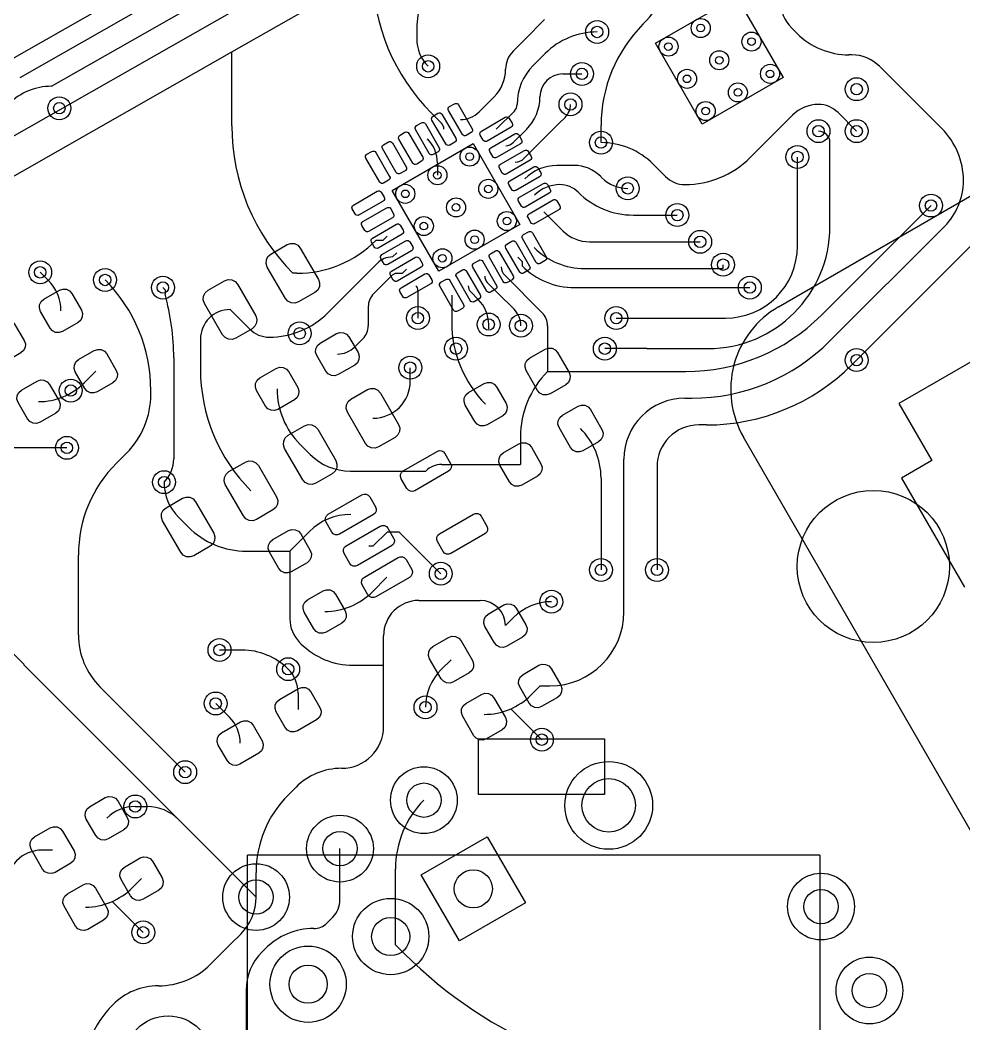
# Model space of a CAD drawing. Header units: millimetres. Extents: x -171 to 83, y -111 to 20.
# Drawn here: x -147.83 to -123.09, y -88.58 to -62.27 of the extents above; entities that cross this region are included whole.
import ezdxf

# ---------------------------------------------------------------- set-up
doc = ezdxf.new("R2010")
doc.units = ezdxf.units.MM
doc.layers.add('livello 5', color=18, linetype='Continuous', lineweight=25, true_color=0x000000)
doc.layers.add('livello 6', color=18, linetype='Continuous', lineweight=25, true_color=0x000000)

msp = doc.modelspace()

# ---------------------------------------------------------------- linework, layer by layer
at = {"layer": 'livello 5', "color": 250, "true_color": 0x3d3d3d, "flags": 128}
for points in [[(-127.9483, -69.7893), (-115.8242, -62.7894)], [(-121.9912, -70.709), (-124.7886, -72.324)], [(-124.7886, -72.324), (-123.9266, -73.817)], [(-112.3388, -101.8256), (-128.8633, -73.2043)], [(-123.9266, -73.817), (-124.7226, -74.2766)], [(-124.7226, -74.2766), (-123.0726, -77.1345)], [(-135.8112, -81.1071), (-132.5112, -81.1071)], [(-135.8112, -82.5671), (-135.8112, -81.1071)], [(-132.5112, -81.1071), (-132.5112, -82.5671)], [(-132.5112, -82.5671), (-135.8112, -82.5671)], [(-141.8612, -101.6597), (-141.8612, -84.1597)], [(-126.8612, -84.1597), (-141.8612, -84.1597)], [(-126.8612, -84.1597), (-126.8612, -101.6597)]]:
    msp.add_lwpolyline(points, dxfattribs=at)
msp.add_lwpolyline([(-127.9483, -69.7892, 0.41421668), (-128.8633, -73.2043)], format="xyb", dxfattribs=at)
at = {"layer": 'livello 6', "color": 133, "true_color": 0x37cbcb, "flags": 128}
for points in [[(-139.9821, -58.7), (-148.1076, -63.3279)], [(-139.4985, -59.037), (-147.8309, -63.7828)], [(-147.0065, -64.0072), (-138.9587, -59.4234)], [(-152.5265, -67.8872), (-138.2985, -59.7835)], [(-142.2769, -63.1051), (-138.5816, -61.0004)], [(-129.0502, -61.6515), (-127.8252, -63.7733), (-129.9469, -64.9983), (-131.1719, -62.8765), (-129.0502, -61.6515)], [(-134.5985, -62.7835), (-134.0764, -62.2613)], [(-137.4302, -62.4835), (-137.4302, -62.6835)], [(-127.4642, -62.6178), (-127.5985, -62.4835)], [(-137.4302, -62.6835), (-137.4302, -62.7592)], [(-137.4302, -62.6835), (-137.4302, -62.7764)], [(-134.9036, -63.0885), (-134.5985, -62.7835)], [(-153.2556, -69.3581), (-142.2769, -63.1051)], [(-142.2769, -65.0431), (-142.2769, -63.1051)], [(-134.3743, -63.4592), (-134.0985, -63.1835)], [(-134.0985, -63.1835), (-134.0642, -63.1492)], [(-126.0228, -63.1835), (-126.0985, -63.1835)], [(-123.6642, -65.1178), (-125.2985, -63.4835)], [(-133.5985, -63.6835), (-133.0985, -63.6835)], [(-136.5959, -64.6416), (-136.6053, -64.6139), (-136.6034, -64.5847), (-136.5905, -64.5585), (-136.5685, -64.5392), (-136.4386, -64.4642), (-136.4109, -64.4548), (-136.3817, -64.4567), (-136.3554, -64.4696), (-136.3361, -64.4916), (-135.9736, -65.1195), (-135.9642, -65.1472), (-135.9661, -65.1764), (-135.9791, -65.2027), (-136.0011, -65.222), (-136.131, -65.297), (-136.1587, -65.3064), (-136.1879, -65.3045), (-136.2141, -65.2915), (-136.2334, -65.2695), (-136.5959, -64.6416)], [(-135.7912, -64.6761), (-135.3985, -64.2835)], [(-136.7836, -64.9716), (-137.045, -64.7103)], [(-137.0289, -64.8916), (-137.0383, -64.8639), (-137.0364, -64.8347), (-137.0235, -64.8085), (-137.0015, -64.7892), (-136.8716, -64.7142), (-136.8439, -64.7048), (-136.8147, -64.7067), (-136.7884, -64.7196), (-136.7691, -64.7416), (-136.4066, -65.3695), (-136.3972, -65.3972), (-136.3991, -65.4264), (-136.4121, -65.4527), (-136.4341, -65.472), (-136.564, -65.547), (-136.5917, -65.5564), (-136.6209, -65.5545), (-136.6471, -65.5415), (-136.6664, -65.5195), (-137.0289, -64.8916)], [(-135.3456, -65.1322), (-134.8704, -64.657)], [(-126.3864, -64.6956), (-125.8985, -65.1835)], [(-137.4619, -65.1416), (-137.4714, -65.1139), (-137.4694, -65.0847), (-137.4565, -65.0585), (-137.4345, -65.0392), (-137.3046, -64.9642), (-137.2769, -64.9548), (-137.2477, -64.9567), (-137.2214, -64.9696), (-137.2021, -64.9916), (-136.8396, -65.6195), (-136.8302, -65.6472), (-136.8321, -65.6764), (-136.8451, -65.7027), (-136.8671, -65.722), (-136.997, -65.797), (-137.0247, -65.8064), (-137.0539, -65.8045), (-137.0802, -65.7915), (-137.0994, -65.7695), (-137.4619, -65.1416)], [(-135.762, -65.286), (-135.7714, -65.2583), (-135.7695, -65.2291), (-135.7566, -65.2029), (-135.7346, -65.1836), (-135.1067, -64.8211), (-135.079, -64.8117), (-135.0498, -64.8136), (-135.0235, -64.8265), (-135.0042, -64.8485), (-134.9292, -64.9784), (-134.9198, -65.0061), (-134.9217, -65.0353), (-134.9347, -65.0616), (-134.9567, -65.0809), (-135.5846, -65.4434), (-135.6123, -65.4528), (-135.6415, -65.4509), (-135.6677, -65.4379), (-135.687, -65.4159), (-135.762, -65.286)], [(-134.6197, -65.9047), (-133.6935, -64.9785)], [(-133.6935, -64.9785), (-133.54, -64.8249)], [(-128.6914, -65.8764), (-127.5814, -64.7663)], [(-137.895, -65.3916), (-137.9044, -65.3639), (-137.9024, -65.3347), (-137.8895, -65.3085), (-137.8675, -65.2892), (-137.7376, -65.2142), (-137.7099, -65.2048), (-137.6807, -65.2067), (-137.6544, -65.2196), (-137.6351, -65.2416), (-137.2726, -65.8695), (-137.2632, -65.8972), (-137.2652, -65.9264), (-137.2781, -65.9527), (-137.3001, -65.972), (-137.43, -66.047), (-137.4577, -66.0564), (-137.4869, -66.0545), (-137.5132, -66.0415), (-137.5325, -66.0195), (-137.895, -65.3916)], [(-135.512, -65.719), (-135.5214, -65.6913), (-135.5195, -65.6621), (-135.5066, -65.6359), (-135.4846, -65.6166), (-134.8567, -65.2541), (-134.829, -65.2447), (-134.7998, -65.2466), (-134.7735, -65.2595), (-134.7542, -65.2815), (-134.6792, -65.4114), (-134.6698, -65.4391), (-134.6717, -65.4683), (-134.6847, -65.4946), (-134.7067, -65.5139), (-135.3346, -65.8764), (-135.3623, -65.8858), (-135.3915, -65.8839), (-135.4177, -65.8709), (-135.437, -65.8489), (-135.512, -65.719)], [(-134.8987, -65.4837), (-134.5521, -65.1371)], [(-132.5985, -65.4835), (-132.5985, -65.0391)], [(-138.328, -65.6416), (-138.3374, -65.6139), (-138.3355, -65.5847), (-138.3225, -65.5585), (-138.3005, -65.5392), (-138.1706, -65.4642), (-138.1429, -65.4548), (-138.1137, -65.4567), (-138.0875, -65.4696), (-138.0682, -65.4916), (-137.7057, -66.1195), (-137.6963, -66.1472), (-137.6982, -66.1764), (-137.7111, -66.2027), (-137.7331, -66.222), (-137.863, -66.297), (-137.8907, -66.3064), (-137.9199, -66.3045), (-137.9462, -66.2915), (-137.9655, -66.2695), (-138.328, -65.6416)], [(-136.8469, -68.8569), (-138.0719, -66.7351), (-135.9502, -65.5101), (-134.7252, -67.6319), (-136.8469, -68.8569)], [(-126.5985, -66.1835), (-126.5985, -65.4835)], [(-138.761, -65.8916), (-138.7704, -65.8639), (-138.7685, -65.8347), (-138.7555, -65.8085), (-138.7335, -65.7892), (-138.6036, -65.7142), (-138.5759, -65.7048), (-138.5467, -65.7067), (-138.5205, -65.7196), (-138.5012, -65.7416), (-138.1387, -66.3695), (-138.1293, -66.3972), (-138.1312, -66.4264), (-138.1441, -66.4527), (-138.1661, -66.472), (-138.296, -66.547), (-138.3237, -66.5564), (-138.3529, -66.5545), (-138.3792, -66.5415), (-138.3985, -66.5195), (-138.761, -65.8916)], [(-135.262, -66.152), (-135.2714, -66.1243), (-135.2695, -66.0951), (-135.2566, -66.0689), (-135.2346, -66.0496), (-134.6067, -65.6871), (-134.579, -65.6777), (-134.5498, -65.6796), (-134.5235, -65.6925), (-134.5042, -65.7145), (-134.4292, -65.8444), (-134.4198, -65.8722), (-134.4217, -65.9014), (-134.4347, -65.9276), (-134.4567, -65.9469), (-135.0846, -66.3094), (-135.1123, -66.3188), (-135.1415, -66.3169), (-135.1677, -66.3039), (-135.187, -66.2819), (-135.262, -66.152)], [(-136.886, -66.0197), (-136.886, -66.3391)], [(-127.4503, -68.198), (-127.4503, -65.8621)], [(-135.012, -66.5851), (-135.0214, -66.5573), (-135.0195, -66.5281), (-135.0066, -66.5019), (-134.9846, -66.4826), (-134.3567, -66.1201), (-134.329, -66.1107), (-134.2998, -66.1126), (-134.2735, -66.1256), (-134.2542, -66.1476), (-134.1792, -66.2775), (-134.1698, -66.3052), (-134.1717, -66.3344), (-134.1847, -66.3606), (-134.2067, -66.3799), (-134.8346, -66.7424), (-134.8623, -66.7518), (-134.8915, -66.7499), (-134.9177, -66.737), (-134.937, -66.715), (-135.012, -66.5851)], [(-133.2985, -66.0835), (-133.7561, -66.0835)], [(-131.2329, -66.0492), (-130.9985, -66.2835)], [(-130.9985, -66.2835), (-130.9107, -66.3714)], [(-126.5985, -67.6846), (-126.5985, -66.1835)], [(-134.762, -67.0181), (-134.7714, -66.9904), (-134.7695, -66.9612), (-134.7566, -66.9349), (-134.7346, -66.9156), (-134.1067, -66.5531), (-134.079, -66.5437), (-134.0498, -66.5456), (-134.0235, -66.5586), (-134.0042, -66.5806), (-133.9292, -66.7105), (-133.9198, -66.7382), (-133.9217, -66.7674), (-133.9347, -66.7936), (-133.9567, -66.8129), (-134.5846, -67.1754), (-134.6123, -67.1848), (-134.6415, -67.1829), (-134.6677, -67.17), (-134.687, -67.148), (-134.762, -67.0181)], [(-132.5985, -66.3835), (-132.6157, -66.3663)], [(-132.5814, -66.4007), (-132.5985, -66.3835)], [(-139.1179, -67.2235), (-139.1273, -67.1958), (-139.1254, -67.1666), (-139.1124, -67.1404), (-139.0904, -67.1211), (-138.4625, -66.7586), (-138.4348, -66.7492), (-138.4056, -66.7511), (-138.3794, -66.764), (-138.3601, -66.786), (-138.2851, -66.9159), (-138.2757, -66.9436), (-138.2776, -66.9728), (-138.2905, -66.9991), (-138.3125, -67.0184), (-138.9404, -67.3809), (-138.9681, -67.3903), (-138.9973, -67.3884), (-139.0236, -67.3754), (-139.0429, -67.3534), (-139.1179, -67.2235)], [(-121.3107, -66.5956), (-125.8985, -71.1835)], [(-134.512, -67.4511), (-134.5214, -67.4234), (-134.5195, -67.3942), (-134.5066, -67.3679), (-134.4846, -67.3486), (-133.8567, -66.9861), (-133.829, -66.9767), (-133.7998, -66.9786), (-133.7735, -66.9916), (-133.7542, -67.0136), (-133.6792, -67.1435), (-133.6698, -67.1712), (-133.6717, -67.2004), (-133.6847, -67.2266), (-133.7067, -67.2459), (-134.3346, -67.6084), (-134.3623, -67.6178), (-134.3915, -67.6159), (-134.4177, -67.603), (-134.437, -67.581), (-134.512, -67.4511)], [(-134.3453, -66.864), (-134.3456, -66.8643)], [(-138.8679, -67.6565), (-138.8773, -67.6288), (-138.8754, -67.5996), (-138.8624, -67.5734), (-138.8404, -67.5541), (-138.2125, -67.1916), (-138.1848, -67.1822), (-138.1556, -67.1841), (-138.1294, -67.197), (-138.1101, -67.219), (-138.0351, -67.3489), (-138.0257, -67.3766), (-138.0276, -67.4058), (-138.0405, -67.4321), (-138.0625, -67.4514), (-138.6904, -67.8139), (-138.7181, -67.8233), (-138.7473, -67.8214), (-138.7736, -67.8084), (-138.7929, -67.7864), (-138.8679, -67.6565)], [(-134.0956, -67.2973), (-133.5999, -67.793)], [(-123.9485, -67.1335), (-126.8278, -70.0128)], [(-138.6179, -68.0895), (-138.6273, -68.0618), (-138.6254, -68.0326), (-138.6124, -68.0064), (-138.5904, -67.9871), (-137.9625, -67.6246), (-137.9348, -67.6152), (-137.9056, -67.6171), (-137.8794, -67.63), (-137.8601, -67.652), (-137.7851, -67.7819), (-137.7757, -67.8097), (-137.7776, -67.8389), (-137.7905, -67.8651), (-137.8125, -67.8844), (-138.4404, -68.2469), (-138.4681, -68.2563), (-138.4973, -68.2544), (-138.5236, -68.2414), (-138.5429, -68.2194), (-138.6179, -68.0895)], [(-131.75, -67.3835), (-130.5985, -67.3835)], [(-134.6584, -67.9975), (-134.6678, -67.9698), (-134.6659, -67.9406), (-134.653, -67.9143), (-134.631, -67.895), (-134.5011, -67.82), (-134.4734, -67.8106), (-134.4442, -67.8125), (-134.4179, -67.8255), (-134.3986, -67.8475), (-134.0361, -68.4754), (-134.0267, -68.5031), (-134.0286, -68.5323), (-134.0416, -68.5585), (-134.0636, -68.5778), (-134.1935, -68.6528), (-134.2212, -68.6622), (-134.2504, -68.6603), (-134.2766, -68.6474), (-134.2959, -68.6254), (-134.6584, -67.9975)], [(-126.5985, -70.6835), (-123.5935, -67.6785)], [(-140.0053, -69.0699), (-139.974, -69.1622), (-139.9803, -69.2596), (-140.0235, -69.3471), (-140.0968, -69.4114), (-140.5298, -69.6614), (-140.6222, -69.6927), (-140.7195, -69.6863), (-140.807, -69.6432), (-140.8713, -69.5699), (-141.3463, -68.7471), (-141.3777, -68.6548), (-141.3713, -68.5574), (-141.3282, -68.4699), (-141.2548, -68.4056), (-140.8218, -68.1556), (-140.7294, -68.1243), (-140.6321, -68.1307), (-140.5446, -68.1738), (-140.4803, -68.2471), (-140.0053, -69.0699)], [(-138.3147, -68.0489), (-138.4975, -68.0489)], [(-138.3679, -68.5226), (-138.3773, -68.4948), (-138.3754, -68.4656), (-138.3624, -68.4394), (-138.3404, -68.4201), (-137.7125, -68.0576), (-137.6848, -68.0482), (-137.6556, -68.0501), (-137.6294, -68.0631), (-137.6101, -68.0851), (-137.5351, -68.215), (-137.5257, -68.2427), (-137.5276, -68.2719), (-137.5405, -68.2981), (-137.5625, -68.3174), (-138.1904, -68.6799), (-138.2181, -68.6893), (-138.2473, -68.6874), (-138.2736, -68.6745), (-138.2929, -68.6525), (-138.3679, -68.5226)], [(-138.2015, -67.9357), (-138.3147, -68.0489)], [(-135.0914, -68.2475), (-135.1008, -68.2198), (-135.0989, -68.1906), (-135.086, -68.1643), (-135.064, -68.145), (-134.9341, -68.07), (-134.9064, -68.0606), (-134.8772, -68.0625), (-134.8509, -68.0755), (-134.8316, -68.0975), (-134.4691, -68.7254), (-134.4597, -68.7531), (-134.4616, -68.7823), (-134.4746, -68.8085), (-134.4966, -68.8278), (-134.6265, -68.9028), (-134.6542, -68.9122), (-134.6834, -68.9103), (-134.7096, -68.8974), (-134.7289, -68.8754), (-135.0914, -68.2475)], [(-132.8985, -68.0835), (-129.9985, -68.0835)], [(-137.9515, -68.3688), (-138.0647, -68.4819)], [(-135.5244, -68.4975), (-135.5339, -68.4698), (-135.5319, -68.4406), (-135.519, -68.4143), (-135.497, -68.395), (-135.3671, -68.32), (-135.3394, -68.3106), (-135.3102, -68.3125), (-135.2839, -68.3255), (-135.2646, -68.3475), (-134.9021, -68.9754), (-134.8927, -69.0031), (-134.8946, -69.0323), (-134.9076, -69.0585), (-134.9296, -69.0778), (-135.0595, -69.1528), (-135.0872, -69.1622), (-135.1164, -69.1603), (-135.1427, -69.1474), (-135.1619, -69.1254), (-135.5244, -68.4975)], [(-138.4613, -68.6462), (-139.2985, -69.4835)], [(-138.1179, -68.9556), (-138.1273, -68.9279), (-138.1254, -68.8987), (-138.1124, -68.8724), (-138.0904, -68.8531), (-137.4625, -68.4906), (-137.4348, -68.4812), (-137.4056, -68.4831), (-137.3794, -68.4961), (-137.3601, -68.5181), (-137.2851, -68.648), (-137.2757, -68.6757), (-137.2776, -68.7049), (-137.2905, -68.7311), (-137.3125, -68.7504), (-137.9404, -69.1129), (-137.9681, -69.1223), (-137.9973, -69.1204), (-138.0236, -69.1075), (-138.0429, -69.0855), (-138.1179, -68.9556)], [(-135.9575, -68.7475), (-135.9669, -68.7198), (-135.9649, -68.6906), (-135.952, -68.6643), (-135.93, -68.645), (-135.8001, -68.57), (-135.7724, -68.5606), (-135.7432, -68.5625), (-135.7169, -68.5755), (-135.6976, -68.5975), (-135.3351, -69.2254), (-135.3257, -69.2531), (-135.3277, -69.2823), (-135.3406, -69.3085), (-135.3626, -69.3278), (-135.4925, -69.4028), (-135.5202, -69.4122), (-135.5494, -69.4103), (-135.5757, -69.3974), (-135.595, -69.3754), (-135.9575, -68.7475)], [(-134.7803, -68.4864), (-134.6671, -68.5996)], [(-134.6671, -68.5996), (-134.6671, -68.715)], [(-147.0843, -69.0977), (-147.2985, -68.8835)], [(-140.5727, -68.9085), (-140.6758, -68.9085)], [(-137.9975, -68.915), (-138.0744, -68.9593)], [(-137.8147, -68.915), (-137.9975, -68.915)], [(-137.8679, -69.3886), (-137.8773, -69.3609), (-137.8754, -69.3317), (-137.8624, -69.3054), (-137.8404, -69.2861), (-137.2125, -68.9236), (-137.1848, -68.9142), (-137.1556, -68.9161), (-137.1294, -68.9291), (-137.1101, -68.9511), (-137.0351, -69.081), (-137.0257, -69.1087), (-137.0276, -69.1379), (-137.0405, -69.1641), (-137.0625, -69.1834), (-137.6904, -69.5459), (-137.7181, -69.5553), (-137.7473, -69.5534), (-137.7736, -69.5405), (-137.7929, -69.5185), (-137.8679, -69.3886)], [(-137.7015, -68.8018), (-137.8147, -68.915)], [(-136.3905, -68.9975), (-136.3999, -68.9698), (-136.398, -68.9406), (-136.385, -68.9143), (-136.363, -68.895), (-136.2331, -68.82), (-136.2054, -68.8106), (-136.1762, -68.8125), (-136.15, -68.8255), (-136.1307, -68.8475), (-135.7682, -69.4754), (-135.7588, -69.5031), (-135.7607, -69.5323), (-135.7736, -69.5585), (-135.7956, -69.5778), (-135.9255, -69.6528), (-135.9532, -69.6622), (-135.9824, -69.6603), (-136.0087, -69.6474), (-136.028, -69.6254), (-136.3905, -68.9975)], [(-133.0265, -68.7835), (-129.3985, -68.7835)], [(-129.3985, -68.7835), (-129.3985, -68.684)], [(-141.6508, -70.0199), (-141.6194, -70.1122), (-141.6258, -70.2096), (-141.6689, -70.2971), (-141.7423, -70.3614), (-142.1753, -70.6114), (-142.2676, -70.6427), (-142.365, -70.6363), (-142.4525, -70.5932), (-142.5168, -70.5199), (-142.9918, -69.6971), (-143.0231, -69.6048), (-143.0168, -69.5074), (-142.9736, -69.4199), (-142.9003, -69.3556), (-142.4673, -69.1056), (-142.3749, -69.0743), (-142.2776, -69.0807), (-142.1901, -69.1238), (-142.1258, -69.1971), (-141.6508, -70.0199)], [(-138.0744, -68.9593), (-138.5571, -69.4421)], [(-136.8235, -69.2475), (-136.8329, -69.2198), (-136.831, -69.1906), (-136.818, -69.1643), (-136.796, -69.145), (-136.6661, -69.07), (-136.6384, -69.0606), (-136.6092, -69.0625), (-136.583, -69.0755), (-136.5637, -69.0975), (-136.2012, -69.7254), (-136.1918, -69.7531), (-136.1937, -69.7823), (-136.2066, -69.8085), (-136.2286, -69.8278), (-136.3585, -69.9028), (-136.3862, -69.9122), (-136.4154, -69.9103), (-136.4417, -69.8974), (-136.461, -69.8754), (-136.8235, -69.2475)], [(-135.5792, -69.1485), (-135.3082, -69.4195)], [(-135.1197, -68.9623), (-134.14, -69.9421)], [(-146.7167, -70.4342), (-146.8045, -70.464), (-146.8969, -70.4579), (-146.9801, -70.4169), (-147.0412, -70.3473), (-147.2912, -69.9142), (-147.3209, -69.8265), (-147.3149, -69.734), (-147.2739, -69.6509), (-147.2042, -69.5898), (-146.7929, -69.3523), (-146.7051, -69.3225), (-146.6126, -69.3286), (-146.5295, -69.3696), (-146.4684, -69.4392), (-146.2184, -69.8723), (-146.1886, -69.96), (-146.1947, -70.0525), (-146.2357, -70.1356), (-146.3054, -70.1967), (-146.7167, -70.4342)], [(-144.0822, -69.2835), (-144.027, -69.3388)], [(-144.027, -69.3388), (-144.027, -69.4603)], [(-137.3985, -69.3626), (-137.3985, -70.0835)], [(-136.0135, -69.3954), (-135.8155, -69.5933)], [(-135.3082, -69.4195), (-134.8784, -69.8493)], [(-133.2945, -69.2835), (-128.6985, -69.2835)], [(-139.2985, -69.4835), (-139.7621, -69.9471)], [(-136.5123, -69.4864), (-136.5123, -70.1945)], [(-141.8068, -70.373), (-142.3213, -69.8585)], [(-138.6985, -69.7835), (-138.6985, -70.2835)], [(-148.2929, -70.1523), (-148.2051, -70.1225), (-148.1126, -70.1286), (-148.0295, -70.1696), (-147.9684, -70.2392), (-147.7184, -70.6723), (-147.6886, -70.76), (-147.6947, -70.8525), (-147.7357, -70.9356), (-147.8054, -70.9967), (-148.2167, -71.2342), (-148.3045, -71.264), (-148.3969, -71.2579), (-148.4801, -71.2169), (-148.5412, -71.1473), (-148.7912, -70.7142), (-148.8209, -70.6265), (-148.8149, -70.534), (-148.7739, -70.4509), (-148.7042, -70.3898), (-148.2929, -70.1523)], [(-132.1985, -70.0835), (-129.3358, -70.0835)], [(-140.0492, -71.0653), (-140.079, -70.9776), (-140.073, -70.8851), (-140.032, -70.802), (-139.9623, -70.7409), (-139.5293, -70.4909), (-139.4415, -70.4611), (-139.3491, -70.4672), (-139.266, -70.5081), (-139.2049, -70.5778), (-138.9674, -70.9892), (-138.9376, -71.0769), (-138.9436, -71.1694), (-138.9846, -71.2525), (-139.0543, -71.3136), (-139.4873, -71.5636), (-139.5751, -71.5934), (-139.6675, -71.5873), (-139.7506, -71.5464), (-139.8117, -71.4767), (-140.0492, -71.0653)], [(-135.5429, -70.3652), (-135.5429, -70.2515)], [(-133.9985, -70.2835), (-133.9985, -71.4835)], [(-143.0985, -70.6358), (-143.0985, -71.4152)], [(-138.84, -70.6249), (-139.0542, -70.8392)], [(-145.8042, -72.0147), (-145.892, -72.0445), (-145.9844, -72.0384), (-146.0676, -71.9974), (-146.1287, -71.9278), (-146.3787, -71.4947), (-146.4084, -71.407), (-146.4024, -71.3145), (-146.3614, -71.2314), (-146.2917, -71.1703), (-145.8804, -70.9328), (-145.7926, -70.903), (-145.7001, -70.9091), (-145.617, -70.9501), (-145.5559, -71.0197), (-145.3059, -71.4528), (-145.2761, -71.5405), (-145.2822, -71.633), (-145.3232, -71.7161), (-145.3929, -71.7772), (-145.8042, -72.0147)], [(-134.0616, -70.8993), (-133.9739, -70.8695), (-133.8814, -70.8755), (-133.7983, -70.9165), (-133.7372, -70.9862), (-133.4372, -71.5058), (-133.4074, -71.5936), (-133.4135, -71.686), (-133.4544, -71.7691), (-133.5241, -71.8302), (-133.9355, -72.0677), (-134.0232, -72.0975), (-134.1157, -72.0915), (-134.1988, -72.0505), (-134.2599, -71.9808), (-134.5599, -71.4612), (-134.5897, -71.3734), (-134.5836, -71.281), (-134.5426, -71.1979), (-134.473, -71.1368), (-134.0616, -70.8993)], [(-131.3985, -70.8835), (-132.4985, -70.8835)], [(-131.3985, -70.8835), (-129.7974, -70.8835)], [(-143.7985, -71.1291), (-143.7985, -71.4835)], [(-125.8985, -71.1835), (-126.0205, -71.3055)], [(-146.1473, -71.7788), (-145.8423, -71.4737)], [(-143.7985, -71.4835), (-143.7985, -73.7709)], [(-141.6297, -71.9778), (-141.6595, -71.8901), (-141.6535, -71.7976), (-141.6125, -71.7145), (-141.5428, -71.6534), (-141.1098, -71.4034), (-141.022, -71.3736), (-140.9296, -71.3797), (-140.8465, -71.4206), (-140.7854, -71.4903), (-140.5479, -71.9017), (-140.5181, -71.9894), (-140.5241, -72.0819), (-140.5651, -72.165), (-140.6348, -72.2261), (-141.0678, -72.4761), (-141.1556, -72.5059), (-141.248, -72.4998), (-141.3311, -72.4589), (-141.3922, -72.3892), (-141.6297, -71.9778)], [(-137.5985, -71.7312), (-137.5985, -71.3835)], [(-133.9985, -71.4835), (-130.3784, -71.4835)], [(-147.3804, -71.7328), (-147.2926, -71.703), (-147.2001, -71.7091), (-147.117, -71.7501), (-147.0559, -71.8197), (-146.8059, -72.2528), (-146.7761, -72.3405), (-146.7822, -72.433), (-146.8232, -72.5161), (-146.8929, -72.5772), (-147.3042, -72.8147), (-147.392, -72.8445), (-147.4844, -72.8384), (-147.5676, -72.7974), (-147.6287, -72.7278), (-147.8787, -72.2947), (-147.9084, -72.207), (-147.9024, -72.1145), (-147.8614, -72.0314), (-147.7917, -71.9703), (-147.3804, -71.7328)], [(-135.5855, -72.8811), (-135.6732, -72.9109), (-135.7657, -72.9049), (-135.8488, -72.8639), (-135.9099, -72.7942), (-136.1599, -72.3612), (-136.1897, -72.2734), (-136.1836, -72.181), (-136.1426, -72.0979), (-136.073, -72.0368), (-135.6616, -71.7993), (-135.5739, -71.7695), (-135.4814, -71.7755), (-135.3983, -71.8165), (-135.3372, -71.8862), (-135.0872, -72.3192), (-135.0574, -72.407), (-135.0635, -72.4994), (-135.1044, -72.5825), (-135.1741, -72.6436), (-135.5855, -72.8811)], [(-144.3985, -72.0835), (-144.3985, -71.9806)], [(-139.2463, -72.5471), (-139.2777, -72.4548), (-139.2713, -72.3574), (-139.2282, -72.2699), (-139.1548, -72.2056), (-138.7218, -71.9556), (-138.6294, -71.9243), (-138.5321, -71.9307), (-138.4446, -71.9738), (-138.3803, -72.0471), (-137.9053, -72.8699), (-137.874, -72.9622), (-137.8803, -73.0596), (-137.9235, -73.1471), (-137.9968, -73.2114), (-138.4298, -73.4614), (-138.5222, -73.4927), (-138.6195, -73.4863), (-138.707, -73.4432), (-138.7713, -73.3699), (-139.2463, -72.5471)], [(-130.3985, -72.1835), (-130.2199, -72.1835)], [(-133.1991, -72.3932), (-133.1114, -72.3634), (-133.0189, -72.3694), (-132.9358, -72.4104), (-132.8747, -72.4801), (-132.5747, -72.9997), (-132.5449, -73.0875), (-132.551, -73.1799), (-132.5919, -73.263), (-132.6616, -73.3241), (-133.073, -73.5616), (-133.1607, -73.5914), (-133.2532, -73.5854), (-133.3363, -73.5444), (-133.3974, -73.4747), (-133.6974, -72.9551), (-133.7272, -72.8673), (-133.7211, -72.7749), (-133.6801, -72.6918), (-133.6105, -72.6307), (-133.1991, -72.3932)], [(-140.8918, -73.4971), (-140.9231, -73.4048), (-140.9168, -73.3074), (-140.8736, -73.2199), (-140.8003, -73.1556), (-140.3673, -72.9056), (-140.2749, -72.8743), (-140.1776, -72.8807), (-140.0901, -72.9238), (-140.0258, -72.9971), (-139.5508, -73.8199), (-139.5194, -73.9122), (-139.5258, -74.0096), (-139.5689, -74.0971), (-139.6423, -74.1614), (-140.0753, -74.4114), (-140.1676, -74.4427), (-140.265, -74.4363), (-140.3525, -74.3932), (-140.4168, -74.3199), (-140.8918, -73.4971)], [(-129.8302, -72.8835), (-130.0302, -72.8835)], [(-140.4869, -73.3929), (-140.2213, -73.6585)], [(-134.673, -74.4616), (-134.7607, -74.4914), (-134.8532, -74.4854), (-134.9363, -74.4444), (-134.9974, -74.3747), (-135.2474, -73.9417), (-135.2772, -73.8539), (-135.2711, -73.7615), (-135.2301, -73.6784), (-135.1605, -73.6173), (-134.7491, -73.3798), (-134.6614, -73.35), (-134.5689, -73.356), (-134.4858, -73.397), (-134.4247, -73.4667), (-134.1747, -73.8997), (-134.1449, -73.9875), (-134.151, -74.0799), (-134.1919, -74.163), (-134.2616, -74.2241), (-134.673, -74.4616)], [(-134.711, -73.2036), (-134.711, -73.9207)], [(-146.5985, -73.4835), (-148.1945, -73.4835)], [(-145.2985, -73.8835), (-145.0349, -73.6199)], [(-137.8372, -74.2934), (-137.856, -74.238), (-137.8522, -74.1795), (-137.8263, -74.1271), (-137.7823, -74.0885), (-136.8946, -73.576), (-136.8392, -73.5572), (-136.7808, -73.561), (-136.7283, -73.5869), (-136.6897, -73.6309), (-136.5397, -73.8907), (-136.5209, -73.9461), (-136.5247, -74.0045), (-136.5506, -74.057), (-136.5946, -74.0956), (-137.4823, -74.6081), (-137.5377, -74.6269), (-137.5961, -74.6231), (-137.6486, -74.5972), (-137.6872, -74.5532), (-137.8372, -74.2934)], [(-142.4463, -74.4471), (-142.4777, -74.3548), (-142.4713, -74.2574), (-142.4282, -74.1699), (-142.3548, -74.1056), (-141.9218, -73.8556), (-141.8294, -73.8243), (-141.7321, -73.8307), (-141.6446, -73.8738), (-141.5803, -73.9471), (-141.1053, -74.7699), (-141.074, -74.8622), (-141.0803, -74.9596), (-141.1235, -75.0471), (-141.1968, -75.1114), (-141.6298, -75.3614), (-141.7222, -75.3927), (-141.8195, -75.3863), (-141.907, -75.3432), (-141.9713, -75.2699), (-142.4463, -74.4471)], [(-136.7748, -73.9207), (-134.711, -73.9207)], [(-131.9985, -77.7835), (-131.9985, -73.7835)], [(-139.1746, -74.092), (-137.1884, -74.092)], [(-131.1302, -73.9835), (-131.1302, -76.6835)], [(-132.5985, -74.275), (-132.5985, -76.6835)], [(-139.8074, -75.4309), (-139.8262, -75.3755), (-139.8224, -75.317), (-139.7965, -75.2646), (-139.7525, -75.226), (-138.8648, -74.7135), (-138.8094, -74.6947), (-138.751, -74.6985), (-138.6985, -74.7244), (-138.6599, -74.7684), (-138.5099, -75.0282), (-138.4911, -75.0836), (-138.4949, -75.142), (-138.5208, -75.1945), (-138.5648, -75.2331), (-139.4525, -75.7456), (-139.5079, -75.7644), (-139.5663, -75.7606), (-139.6188, -75.7347), (-139.6574, -75.6907), (-139.8074, -75.4309)], [(-144.0918, -75.3971), (-144.1231, -75.3048), (-144.1168, -75.2074), (-144.0736, -75.1199), (-144.0003, -75.0556), (-143.5673, -74.8056), (-143.4749, -74.7743), (-143.3776, -74.7807), (-143.2901, -74.8238), (-143.2258, -74.8971), (-142.7508, -75.7199), (-142.7194, -75.8122), (-142.7258, -75.9096), (-142.7689, -75.9971), (-142.8423, -76.0614), (-143.2753, -76.3114), (-143.3676, -76.3427), (-143.465, -76.3363), (-143.5525, -76.2932), (-143.6168, -76.2199), (-144.0918, -75.3971)], [(-136.8872, -75.9388), (-136.906, -75.8834), (-136.9022, -75.825), (-136.8763, -75.7725), (-136.8323, -75.7339), (-135.9446, -75.2214), (-135.8892, -75.2026), (-135.8308, -75.2064), (-135.7783, -75.2323), (-135.7397, -75.2763), (-135.5897, -75.5361), (-135.5709, -75.5915), (-135.5747, -75.65), (-135.6006, -75.7024), (-135.6446, -75.741), (-136.5323, -76.2535), (-136.5877, -76.2723), (-136.6461, -76.2685), (-136.6986, -76.2426), (-136.7372, -76.1986), (-136.8872, -75.9388)], [(-143.6677, -75.3121), (-143.4213, -75.5585)], [(-140.7167, -76.7342), (-140.8045, -76.764), (-140.8969, -76.7579), (-140.9801, -76.7169), (-141.0412, -76.6473), (-141.2912, -76.2142), (-141.3209, -76.1265), (-141.3149, -76.034), (-141.2739, -75.9509), (-141.2042, -75.8898), (-140.7929, -75.6523), (-140.7051, -75.6225), (-140.6126, -75.6286), (-140.5295, -75.6696), (-140.4684, -75.7392), (-140.2184, -76.1723), (-140.1886, -76.26), (-140.1947, -76.3525), (-140.2357, -76.4356), (-140.3054, -76.4967), (-140.7167, -76.7342)], [(-140.7548, -76.1933), (-140.2383, -75.6767)], [(-139.3324, -76.2536), (-139.3512, -76.1982), (-139.3474, -76.1398), (-139.3215, -76.0873), (-139.2775, -76.0487), (-138.3898, -75.5362), (-138.3344, -75.5174), (-138.276, -75.5212), (-138.2235, -75.5471), (-138.1849, -75.5911), (-138.0349, -75.8509), (-138.0161, -75.9063), (-138.0199, -75.9647), (-138.0458, -76.0172), (-138.0898, -76.0558), (-138.9775, -76.5683), (-139.0329, -76.5871), (-139.0913, -76.5833), (-139.1438, -76.5574), (-139.1824, -76.5134), (-139.3324, -76.2536)], [(-138.5673, -76.0523), (-138.1985, -75.6835)], [(-138.1985, -75.6835), (-137.8985, -75.6835)], [(-137.8985, -75.6835), (-136.7985, -76.7835)], [(-146.2985, -78.3835), (-146.2985, -76.2977)], [(-141.8888, -76.1933), (-140.7548, -76.1933)], [(-140.7548, -76.1933), (-140.7548, -77.9649)], [(-138.6837, -76.0523), (-138.5673, -76.0523)], [(-138.8574, -77.0763), (-138.8762, -77.0209), (-138.8724, -76.9625), (-138.8465, -76.91), (-138.8025, -76.8714), (-137.9148, -76.3589), (-137.8594, -76.3401), (-137.801, -76.3439), (-137.7485, -76.3698), (-137.7099, -76.4138), (-137.5599, -76.6736), (-137.5411, -76.729), (-137.5449, -76.7875), (-137.5708, -76.8399), (-137.6148, -76.8785), (-138.5025, -77.391), (-138.5579, -77.4098), (-138.6163, -77.406), (-138.6688, -77.3801), (-138.7074, -77.3361), (-138.8574, -77.0763)], [(-138.5878, -77.2541), (-138.2087, -76.875)], [(-139.8042, -78.3147), (-139.892, -78.3445), (-139.9844, -78.3384), (-140.0676, -78.2974), (-140.1287, -78.2278), (-140.3787, -77.7947), (-140.4084, -77.707), (-140.4024, -77.6145), (-140.3614, -77.5314), (-140.2917, -77.4703), (-139.8804, -77.2328), (-139.7926, -77.203), (-139.7001, -77.2091), (-139.617, -77.2501), (-139.5559, -77.3197), (-139.3059, -77.7528), (-139.2761, -77.8405), (-139.2822, -77.933), (-139.3232, -78.0161), (-139.3929, -78.0772), (-139.8042, -78.3147)], [(-137.3732, -77.4835), (-135.7645, -77.4835)], [(-135.0667, -78.6842), (-135.1545, -78.714), (-135.2469, -78.7079), (-135.3301, -78.6669), (-135.3912, -78.5973), (-135.6412, -78.1642), (-135.6709, -78.0765), (-135.6649, -77.984), (-135.6239, -77.9009), (-135.5542, -77.8398), (-135.1429, -77.6023), (-135.0551, -77.5725), (-134.9626, -77.5786), (-134.8795, -77.6196), (-134.8184, -77.6892), (-134.5684, -78.1223), (-134.5386, -78.21), (-134.5447, -78.3025), (-134.5857, -78.3856), (-134.6554, -78.4467), (-135.0667, -78.6842)], [(-135.1048, -78.1433), (-134.8885, -77.927)], [(-147.7278, -79.1542), (-148.2985, -78.5835)], [(-140.4985, -78.5835), (-140.4642, -78.6178)], [(-138.2985, -79.1835), (-138.2985, -78.4089)], [(-136.4667, -79.6208), (-136.5545, -79.6506), (-136.6469, -79.6445), (-136.7301, -79.6035), (-136.7912, -79.5339), (-137.0912, -79.0142), (-137.1209, -78.9265), (-137.1149, -78.834), (-137.0739, -78.7509), (-137.0042, -78.6898), (-136.5929, -78.4523), (-136.5051, -78.4225), (-136.4126, -78.4286), (-136.3295, -78.4696), (-136.2684, -78.5392), (-135.9684, -79.0589), (-135.9386, -79.1466), (-135.9447, -79.2391), (-135.9857, -79.3222), (-136.0554, -79.3833), (-136.4667, -79.6208)], [(-142.0095, -78.7835), (-142.5985, -78.7835)], [(-143.6743, -83.2249), (-147.7157, -79.1836)], [(-139.0985, -79.1835), (-138.2985, -79.1835)], [(-138.2985, -80.7835), (-138.2985, -79.1835)], [(-136.5298, -79.0366), (-136.7897, -79.2965)], [(-134.1542, -80.2647), (-134.242, -80.2945), (-134.3344, -80.2884), (-134.4176, -80.2474), (-134.4787, -80.1778), (-134.7287, -79.7447), (-134.7584, -79.657), (-134.7524, -79.5645), (-134.7114, -79.4814), (-134.6417, -79.4203), (-134.2304, -79.1828), (-134.1426, -79.153), (-134.0501, -79.1591), (-133.967, -79.2001), (-133.9059, -79.2697), (-133.6559, -79.7028), (-133.6261, -79.7905), (-133.6322, -79.883), (-133.6732, -79.9661), (-133.7429, -80.0272), (-134.1542, -80.2647)], [(-143.4985, -81.9835), (-145.7329, -79.7492)], [(-141.1142, -80.4028), (-141.144, -80.3151), (-141.1379, -80.2226), (-141.0969, -80.1395), (-141.0273, -80.0784), (-140.5293, -79.7909), (-140.4415, -79.7611), (-140.3491, -79.7672), (-140.266, -79.8081), (-140.2049, -79.8778), (-139.9674, -80.2892), (-139.9376, -80.3769), (-139.9436, -80.4694), (-139.9846, -80.5525), (-140.0543, -80.6136), (-140.5523, -80.9011), (-140.64, -80.9309), (-140.7325, -80.9248), (-140.8156, -80.8839), (-140.8767, -80.8142), (-141.1142, -80.4028)], [(-140.5408, -79.9097), (-140.5408, -80.346)], [(-135.6042, -81.1147), (-135.692, -81.1445), (-135.7844, -81.1384), (-135.8676, -81.0974), (-135.9287, -81.0278), (-136.2287, -80.5081), (-136.2584, -80.4204), (-136.2524, -80.3279), (-136.2114, -80.2448), (-136.1417, -80.1837), (-135.7304, -79.9462), (-135.6426, -79.9164), (-135.5501, -79.9225), (-135.467, -79.9635), (-135.4059, -80.0331), (-135.1059, -80.5528), (-135.0761, -80.6405), (-135.0822, -80.733), (-135.1232, -80.8161), (-135.1929, -80.8772), (-135.6042, -81.1147)], [(-134.4289, -79.9603), (-134.1923, -79.7237)], [(-134.1923, -79.7237), (-133.9388, -79.7237)], [(-142.3358, -80.5462), (-142.6985, -80.1835)], [(-134.1485, -81.1335), (-134.959, -80.323)], [(-142.6297, -81.2778), (-142.6595, -81.1901), (-142.6535, -81.0976), (-142.6125, -81.0145), (-142.5428, -80.9534), (-142.0448, -80.6659), (-141.9571, -80.6361), (-141.8646, -80.6422), (-141.7815, -80.6831), (-141.7204, -80.7528), (-141.4829, -81.1642), (-141.4531, -81.2519), (-141.4592, -81.3444), (-141.5002, -81.4275), (-141.5698, -81.4886), (-142.0678, -81.7761), (-142.1556, -81.8059), (-142.248, -81.7998), (-142.3311, -81.7589), (-142.3922, -81.6892), (-142.6297, -81.2778)], [(-140.7985, -82.5835), (-140.5935, -82.3785)], [(-145.5167, -83.7342), (-145.6045, -83.764), (-145.6969, -83.7579), (-145.7801, -83.7169), (-145.8412, -83.6473), (-146.0912, -83.2142), (-146.1209, -83.1265), (-146.1149, -83.034), (-146.0739, -82.9509), (-146.0042, -82.8898), (-145.5929, -82.6523), (-145.5051, -82.6225), (-145.4126, -82.6286), (-145.3295, -82.6696), (-145.2684, -82.7392), (-145.0184, -83.1723), (-144.9886, -83.26), (-144.9947, -83.3525), (-145.0357, -83.4356), (-145.1054, -83.4967), (-145.5167, -83.7342)], [(-144.807, -82.8835), (-144.4985, -82.8835)], [(-143.6743, -83.2249), (-141.6409, -85.2583)], [(-146.9105, -84.611), (-146.9982, -84.6408), (-147.0907, -84.6348), (-147.1738, -84.5938), (-147.2349, -84.5241), (-147.5349, -84.0045), (-147.5647, -83.9167), (-147.5586, -83.8243), (-147.5176, -83.7412), (-147.448, -83.6801), (-147.0366, -83.4426), (-146.9489, -83.4128), (-146.8564, -83.4188), (-146.7733, -83.4598), (-146.7122, -83.5295), (-146.4122, -84.0491), (-146.3824, -84.1369), (-146.3885, -84.2293), (-146.4294, -84.3124), (-146.4991, -84.3735), (-146.9105, -84.611)], [(-137.3122, -84.6759), (-135.5801, -83.6759), (-134.5801, -85.408), (-136.3122, -86.408), (-137.3122, -84.6759)], [(-146.9735, -84.0268), (-147.2418, -84.0268)], [(-139.4412, -85.3273), (-139.4412, -83.9883)], [(-144.6042, -85.3147), (-144.692, -85.3445), (-144.7844, -85.3384), (-144.8676, -85.2974), (-144.9287, -85.2278), (-145.1787, -84.7947), (-145.2084, -84.707), (-145.2024, -84.6145), (-145.1614, -84.5314), (-145.0917, -84.4703), (-144.6804, -84.2328), (-144.5926, -84.203), (-144.5001, -84.2091), (-144.417, -84.2501), (-144.3559, -84.3197), (-144.1059, -84.7528), (-144.0761, -84.8405), (-144.0822, -84.933), (-144.1232, -85.0161), (-144.1929, -85.0772), (-144.6042, -85.3147)], [(-141.6409, -85.2583), (-141.6409, -84.6172)], [(-137.9862, -86.5084), (-137.9862, -84.5162)], [(-146.048, -86.1049), (-146.1357, -86.1347), (-146.2282, -86.1287), (-146.3113, -86.0877), (-146.3724, -86.018), (-146.6724, -85.4984), (-146.7022, -85.4106), (-146.6961, -85.3182), (-146.6551, -85.2351), (-146.5855, -85.174), (-146.1741, -84.9365), (-146.0864, -84.9067), (-145.9939, -84.9127), (-145.9108, -84.9537), (-145.8497, -85.0234), (-145.5497, -85.543), (-145.5199, -85.6308), (-145.526, -85.7232), (-145.5669, -85.8063), (-145.6366, -85.8674), (-146.048, -86.1049)], [(-144.8789, -85.0103), (-144.6423, -84.7737)], [(-144.5985, -86.1835), (-145.409, -85.373)], [(-139.7888, -85.9421), (-139.6302, -85.7835)], [(-142.0423, -86.2272), (-142.2985, -86.4835)], [(-142.2985, -86.4835), (-142.8329, -87.0178)], [(-137.9862, -86.5084), (-137.7591, -86.7356)], [(-141.4846, -86.6974), (-141.3943, -86.6071)], [(-141.8985, -87.6967), (-141.8985, -88.7835)]]:
    msp.add_lwpolyline(points, dxfattribs=at)
for points in [[(-131.4986, -62.3835, 0.19891678), (-130.6985, -60.4521)], [(-138.5817, -61.0004, 0.19891218), (-137.045, -64.7103)], [(-136.9352, -61.2885, 0.19892417), (-137.4302, -62.4835)], [(-127.8986, -61.7592, 0.19892444), (-127.5985, -62.4835)], [(-132.6985, -62.5835, 0.19891189), (-134.0642, -63.1492)], [(-131.4986, -62.3835, 0.19890909), (-132.5985, -65.0391)], [(-127.4642, -62.6178, 0.19891189), (-126.0985, -63.1835)], [(-137.4302, -62.7592, 0.19891393), (-137.1302, -63.4835)], [(-134.9036, -63.0885, 0.19892374), (-135.0985, -63.5592)], [(-125.2985, -63.4835, 0.19891393), (-126.0228, -63.1835)], [(-135.3986, -64.2835, 0.19892444), (-135.0985, -63.5592)], [(-134.3743, -63.4592, 0.19891824), (-134.7985, -64.4835)], [(-133.5985, -63.6835, 0.41421356), (-134.1985, -64.2835)], [(-147.0065, -64.0072, 0.19891563), (-148.1116, -64.4649)], [(-134.5521, -65.1371, 0.19890993), (-134.1985, -64.2835)], [(-136.2848, -64.8806, 0.19890555), (-135.7912, -64.6761)], [(-134.8704, -64.657, 0.19889748), (-134.7985, -64.4835)], [(-133.54, -64.8249, 0.19889287), (-133.3985, -64.4835)], [(-126.8985, -64.4835, 0.19891977), (-127.5814, -64.7663)], [(-126.3864, -64.6956, 0.19888543), (-126.8985, -64.4835)], [(-136.7177, -65.1306, 0.19898897), (-136.7836, -64.9716)], [(-142.2769, -65.0431, 0.19891239), (-140.6758, -68.9085)], [(-126.5985, -65.4835, 0.41421356), (-126.8985, -65.1835)], [(-123.0985, -66.4835, 0.19891189), (-123.6642, -65.1178)], [(-136.8861, -66.0197, 0.19891521), (-137.1508, -65.3806)], [(-135.0956, -65.5652, 0.19893505), (-134.8987, -65.4837)], [(-131.2328, -66.0492, 0.19891189), (-132.5985, -65.4835)], [(-134.8456, -65.9982, 0.19893625), (-134.6197, -65.9047)], [(-130.3985, -66.5835, 0.19891254), (-128.6914, -65.8764)], [(-133.7561, -66.0835, 0.19890623), (-134.5956, -66.4313)], [(-132.6157, -66.3663, 0.19889286), (-133.2985, -66.0835)], [(-132.5814, -66.4007, 0.19891977), (-131.8985, -66.6835)], [(-130.9107, -66.3714, 0.19892131), (-130.3985, -66.5835)], [(-123.5935, -67.6785, 0.19891143), (-123.0985, -66.4835)], [(-133.6748, -66.5862, 0.19890444), (-134.3453, -66.864)], [(-133.1986, -66.7835, 0.19890414), (-133.6748, -66.5862)], [(-133.1985, -66.7835, 0.19891175), (-131.75, -67.3835)], [(-133.5999, -67.793, 0.19891556), (-132.8985, -68.0835)], [(-129.7974, -70.8835, 0.41421356), (-126.5985, -67.6846)], [(-140.5727, -68.9085, 0.19891882), (-138.4975, -68.0489)], [(-134.3473, -68.2364, 0.19892351), (-133.0265, -68.7835)], [(-129.3358, -70.0835, 0.41421356), (-127.4503, -68.198)], [(-138.0647, -68.482, 0.19892717), (-138.4613, -68.6462)], [(-135.2133, -68.7364, 0.19890254), (-135.1197, -68.9623)], [(-134.6671, -68.7149, 0.19892066), (-133.2945, -69.2835)], [(-146.7548, -69.8933, 0.19893613), (-147.0843, -69.0977)], [(-144.3985, -71.9806, 0.19891284), (-145.5985, -69.0835)], [(-135.6463, -68.9864, 0.19893305), (-135.5792, -69.1485)], [(-138.5571, -69.4421, 0.19891516), (-138.6985, -69.7835)], [(-137.3985, -69.3626, 0.19899371), (-137.4515, -69.2348)], [(-136.0793, -69.2364, 0.19903693), (-136.0135, -69.3954)], [(-143.7986, -71.1291, 0.06739348), (-144.027, -69.4603)], [(-135.5429, -70.2515, 0.19889333), (-135.8155, -69.5933)], [(-142.3213, -69.8586, 0.41421356), (-143.0985, -70.6358)], [(-141.2985, -70.5835, 0.19890029), (-139.7622, -69.9471)], [(-134.6985, -70.2835, 0.19890387), (-134.8784, -69.8493)], [(-133.9986, -70.2835, 0.19891516), (-134.14, -69.9421)], [(-136.5123, -70.1945, 0.19891159), (-135.6235, -72.3402)], [(-130.3784, -71.4835, 0.19891251), (-126.8278, -70.0128)], [(-141.8068, -70.373, 0.19891907), (-141.2985, -70.5835)], [(-138.84, -70.6249, 0.19889287), (-138.6985, -70.2835)], [(-130.2199, -72.1835, 0.19891726), (-126.5985, -70.6835)], [(-139.5083, -71.0273, 0.19891143), (-139.0542, -70.8392)], [(-143.0985, -71.4152, 0.19891256), (-141.7758, -74.6085)], [(-133.9986, -71.4835, 0.19890744), (-134.711, -73.2036)], [(-129.8302, -72.8835, 0.19891295), (-126.0205, -71.3055)], [(-147.3423, -72.2737, 0.1989178), (-146.1473, -71.7788)], [(-138.5758, -72.7085, 0.41421356), (-137.5985, -71.7312)], [(-145.035, -73.6199, 0.19891721), (-144.3985, -72.0835)], [(-141.0888, -71.9398, 0.19891204), (-140.4869, -73.3929)], [(-130.3985, -72.1835, 0.41421356), (-131.9985, -73.7835)], [(-132.5986, -74.275, 0.19890553), (-133.136, -72.9774)], [(-130.0302, -72.8835, 0.41421356), (-131.1302, -73.9835)], [(-140.2213, -73.6585, 0.19893108), (-139.1746, -74.092)], [(-145.2986, -73.8835, 0.19890904), (-146.2985, -76.2977)], [(-144.0523, -74.3835, 0.19890581), (-143.7985, -73.7709)], [(-136.7748, -73.9207, 0.19887901), (-137.1884, -74.092)], [(-144.0523, -74.3835, 0.19891554), (-143.6677, -75.3121)], [(-139.1587, -75.2296, 0.19891836), (-140.2383, -75.6767)], [(-143.4212, -75.5585, 0.19890943), (-141.8888, -76.1933)], [(-139.8423, -77.7737, 0.19891424), (-138.5878, -77.2541)], [(-137.3732, -77.4836, 0.41421356), (-138.2985, -78.4089)], [(-135.1047, -78.1433, 0.41421356), (-135.7645, -77.4835)], [(-133.8985, -77.5169, 0.19891017), (-134.8885, -77.927)], [(-133.9388, -79.7238, 0.41421356), (-131.9985, -77.7835)], [(-140.7548, -77.9649, 0.19890406), (-140.4985, -78.5835)], [(-146.2986, -78.3835, 0.19891189), (-145.7329, -79.7492)], [(-140.4642, -78.6178, 0.19891189), (-139.0985, -79.1835)], [(-140.7997, -79.2846, 0.19890076), (-142.0095, -78.7835)], [(-147.7157, -79.1836, 0.19911496), (-147.7278, -79.1542)], [(-140.5408, -79.9097, 0.1989154), (-140.7997, -79.2846)], [(-136.7897, -79.2965, 0.19891459), (-137.1985, -80.2835)], [(-135.661, -80.4707, 0.19889708), (-134.4289, -79.9603)], [(-142.0563, -81.221, 0.19891364), (-142.3358, -80.5462)], [(-139.3985, -81.8835, 0.41421356), (-138.2985, -80.7835)], [(-139.3985, -81.8835, 0.19891143), (-140.5935, -82.3785)], [(-140.7986, -82.5835, 0.19890811), (-141.6409, -84.6172)], [(-137.2415, -82.7183, 0.19891298), (-137.9862, -84.5162)], [(-144.807, -82.8835, 0.19890717), (-145.5548, -83.1933)], [(-143.6743, -83.2249, 0.19891189), (-144.4985, -82.8835)], [(-147.2418, -84.0268, 0.41421356), (-148.1985, -84.9835)], [(-146.111, -85.5207, 0.19889708), (-144.8789, -85.0103)], [(-142.0423, -86.2272, 0.19890699), (-141.6409, -85.2583)], [(-139.6302, -85.7835, 0.1989064), (-139.4412, -85.3273)], [(-140.1302, -86.0835, 0.19891516), (-139.7888, -85.9421)], [(-140.1302, -86.0835, 0.19891281), (-141.3943, -86.6071)], [(-141.4846, -86.6974, 0.19891417), (-141.8985, -87.6967)], [(-137.7591, -86.7356, 0.19891277), (-129.3865, -90.2036)], [(-144.1985, -87.5835, 0.19889844), (-142.8329, -87.0178)], [(-144.1985, -87.5835, 0.19891143), (-145.3935, -88.0785)], [(-145.3935, -88.0785, 0.19891952), (-146.1985, -90.0219)]]:
    msp.add_lwpolyline(points, format="xyb", dxfattribs=at)
at = {"layer": 'livello 6', "color": 250, "true_color": 0x121212}
for centre in [(-132.6985, -62.5835), (-137.1302, -63.4835), (-133.0985, -63.6835), (-125.8985, -64.0835), (-133.3985, -64.4835), (-146.7985, -64.5835), (-126.8985, -65.1835), (-125.8985, -65.1835), (-132.5985, -65.4835), (-127.4503, -65.8621), (-131.8985, -66.6835), (-130.5985, -67.3835), (-123.9485, -67.1335), (-129.9985, -68.0835), (-129.3985, -68.684), (-147.2985, -68.8835), (-145.5985, -69.0835), (-144.0822, -69.2835), (-128.6985, -69.2835), (-137.3985, -70.0835), (-135.5429, -70.2515), (-134.6985, -70.2835), (-132.1985, -70.0835), (-140.4985, -70.4835), (-136.3985, -70.8835), (-132.4985, -70.8835), (-125.8985, -71.1835), (-137.5985, -71.3835), (-146.4985, -71.9835), (-146.5985, -73.4835), (-144.0523, -74.3835), (-136.7985, -76.7835), (-132.5985, -76.6835), (-131.1302, -76.6835), (-133.8985, -77.5169), (-142.5985, -78.7835), (-140.7997, -79.2846), (-142.6985, -80.1835), (-137.1985, -80.2835), (-134.1485, -81.1335), (-143.4985, -81.9835), (-144.807, -82.8835), (-144.5985, -86.1835)]:
    msp.add_circle(centre, 0.3, dxfattribs=at)
at = {"layer": 'livello 6', "color": 133, "true_color": 0x37cbcb}
for centre, radius in [((-129.986, -62.4805), 0.25), ((-128.6542, -62.8374), 0.25), ((-130.8304, -62.968), 0.25), ((-129.4985, -63.3249), 0.25), ((-130.3429, -63.8124), 0.25), ((-128.1667, -63.6818), 0.25), ((-129.011, -64.1693), 0.25), ((-129.8554, -64.6568), 0.25), ((-136.0417, -65.8516), 0.25), ((-136.886, -66.3391), 0.25), ((-135.5542, -66.696), 0.25), ((-137.7304, -66.8266), 0.25), ((-136.3985, -67.1835), 0.25), ((-135.0667, -67.5404), 0.25), ((-137.2429, -67.671), 0.25), ((-135.911, -68.0279), 0.25), ((-136.7554, -68.5154), 0.25), ((-132.397, -82.8543), 1.15), ((-132.397, -82.8543), 1.15), ((-137.2415, -82.7183), 0.875), ((-139.4412, -83.9883), 0.875), ((-141.6409, -85.2583), 0.875), ((-126.8324, -85.5074), 0.875), ((-126.8324, -85.5074), 0.875), ((-138.1112, -86.2919), 1), ((-140.2763, -87.5419), 1), ((-125.5624, -87.7071), 0.875), ((-125.5624, -87.7071), 0.875), ((-143.9455, -89.5218), 1.15), ((-143.9455, -89.5218), 1.15)]:
    msp.add_circle(centre, radius, dxfattribs=at)
at = {"layer": 'livello 6', "color": 18, "true_color": 0x000000}
for centre, radius in [((-132.6985, -62.5835), 0.15), ((-129.986, -62.4805), 0.1), ((-130.8304, -62.968), 0.1), ((-128.6542, -62.8374), 0.1), ((-137.1302, -63.4835), 0.15), ((-129.4985, -63.3249), 0.1), ((-133.0985, -63.6835), 0.15), ((-128.1667, -63.6818), 0.1), ((-130.3429, -63.8124), 0.1), ((-125.8985, -64.0835), 0.15), ((-129.011, -64.1693), 0.1), ((-146.7985, -64.5835), 0.15), ((-133.3985, -64.4835), 0.15), ((-129.8554, -64.6568), 0.1), ((-126.8985, -65.1835), 0.15), ((-125.8985, -65.1835), 0.15), ((-132.5985, -65.4835), 0.15), ((-136.0417, -65.8516), 0.1), ((-127.4503, -65.8621), 0.15), ((-136.886, -66.3391), 0.1), ((-131.8985, -66.6835), 0.15), ((-137.7304, -66.8266), 0.1), ((-135.5542, -66.696), 0.1), ((-136.3985, -67.1835), 0.1), ((-123.9485, -67.1335), 0.15), ((-130.5985, -67.3835), 0.15), ((-137.2429, -67.671), 0.1), ((-135.0667, -67.5404), 0.1), ((-135.911, -68.0279), 0.1), ((-129.9985, -68.0835), 0.15), ((-136.7554, -68.5154), 0.1), ((-129.3985, -68.684), 0.15), ((-147.2985, -68.8835), 0.15), ((-145.5985, -69.0835), 0.15), ((-144.0822, -69.2835), 0.15), ((-128.6985, -69.2835), 0.15), ((-137.3985, -70.0835), 0.15), ((-132.1985, -70.0835), 0.15), ((-135.5429, -70.2515), 0.15), ((-134.6985, -70.2835), 0.15), ((-140.4985, -70.4835), 0.15), ((-136.3985, -70.8835), 0.15), ((-132.4985, -70.8835), 0.15), ((-125.8985, -71.1835), 0.15), ((-137.5985, -71.3835), 0.15), ((-146.4985, -71.9835), 0.15), ((-146.5985, -73.4835), 0.15), ((-144.0523, -74.3835), 0.15), ((-125.4603, -76.5924), 1.9939), ((-132.5985, -76.6835), 0.15), ((-131.1302, -76.6835), 0.15), ((-136.7985, -76.7835), 0.15), ((-133.8985, -77.5169), 0.15), ((-142.5985, -78.7835), 0.15), ((-140.7997, -79.2846), 0.15), ((-142.6985, -80.1835), 0.15), ((-137.1985, -80.2835), 0.15), ((-134.1485, -81.1335), 0.15), ((-143.4985, -81.9835), 0.15), ((-137.2415, -82.7183), 0.45), ((-132.397, -82.8543), 0.7), ((-132.397, -82.8543), 0.7), ((-144.807, -82.8835), 0.15), ((-139.4412, -83.9883), 0.45), ((-135.9462, -85.0419), 0.5), ((-141.6409, -85.2583), 0.45), ((-126.8324, -85.5074), 0.45), ((-126.8324, -85.5074), 0.45), ((-144.5985, -86.1835), 0.15), ((-138.1112, -86.2919), 0.5), ((-140.2763, -87.5419), 0.5), ((-125.5624, -87.7071), 0.45), ((-125.5624, -87.7071), 0.45)]:
    msp.add_circle(centre, radius, dxfattribs=at)

doc.saveas('drawing.dxf')
